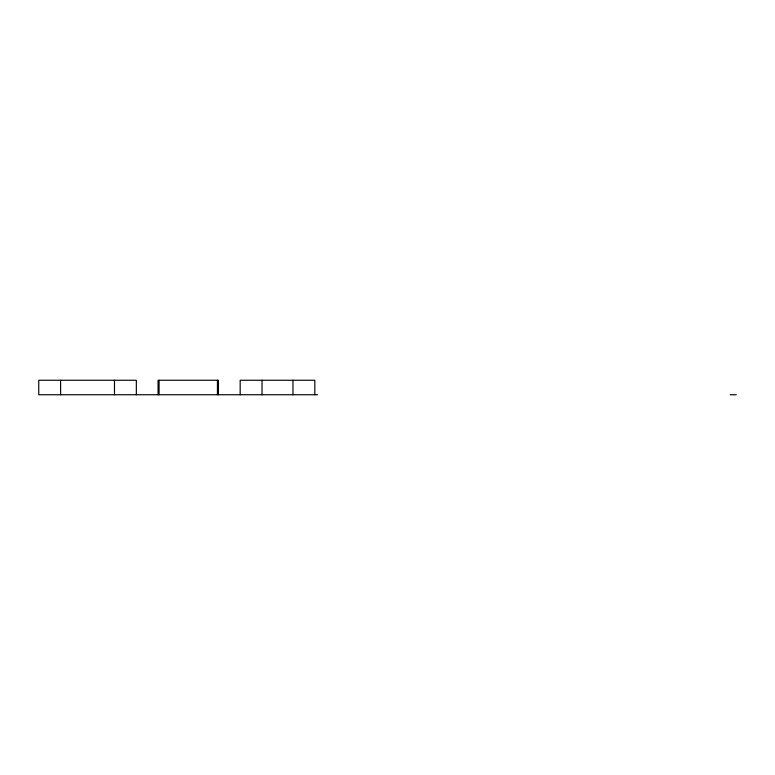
<?xml version="1.0" encoding="UTF-8"?>
<svg xmlns="http://www.w3.org/2000/svg" width="775" height="775" viewBox="0 0 775 775"><rect width="100%" height="100%" fill="white"/><g stroke="black" fill="none" stroke-linecap="round" stroke-linejoin="round"><path stroke-width="1.16" d="M317.576 394.746L38.75 394.746L38.75 380.254L136.342 380.254L136.342 394.746M730.215 394.746L736.25 394.746M314.824 394.746L314.824 380.254L240.172 380.254L240.172 394.746M292.969 380.254L292.969 394.746M262.018 380.254L262.018 394.746M218.434 394.746L218.434 380.254L158.071 380.254L158.071 394.746M217.436 380.254L217.436 394.746M159.078 380.254L159.078 394.746M114.487 380.254L114.487 394.746M60.605 380.254L60.605 394.746"/></g></svg>
